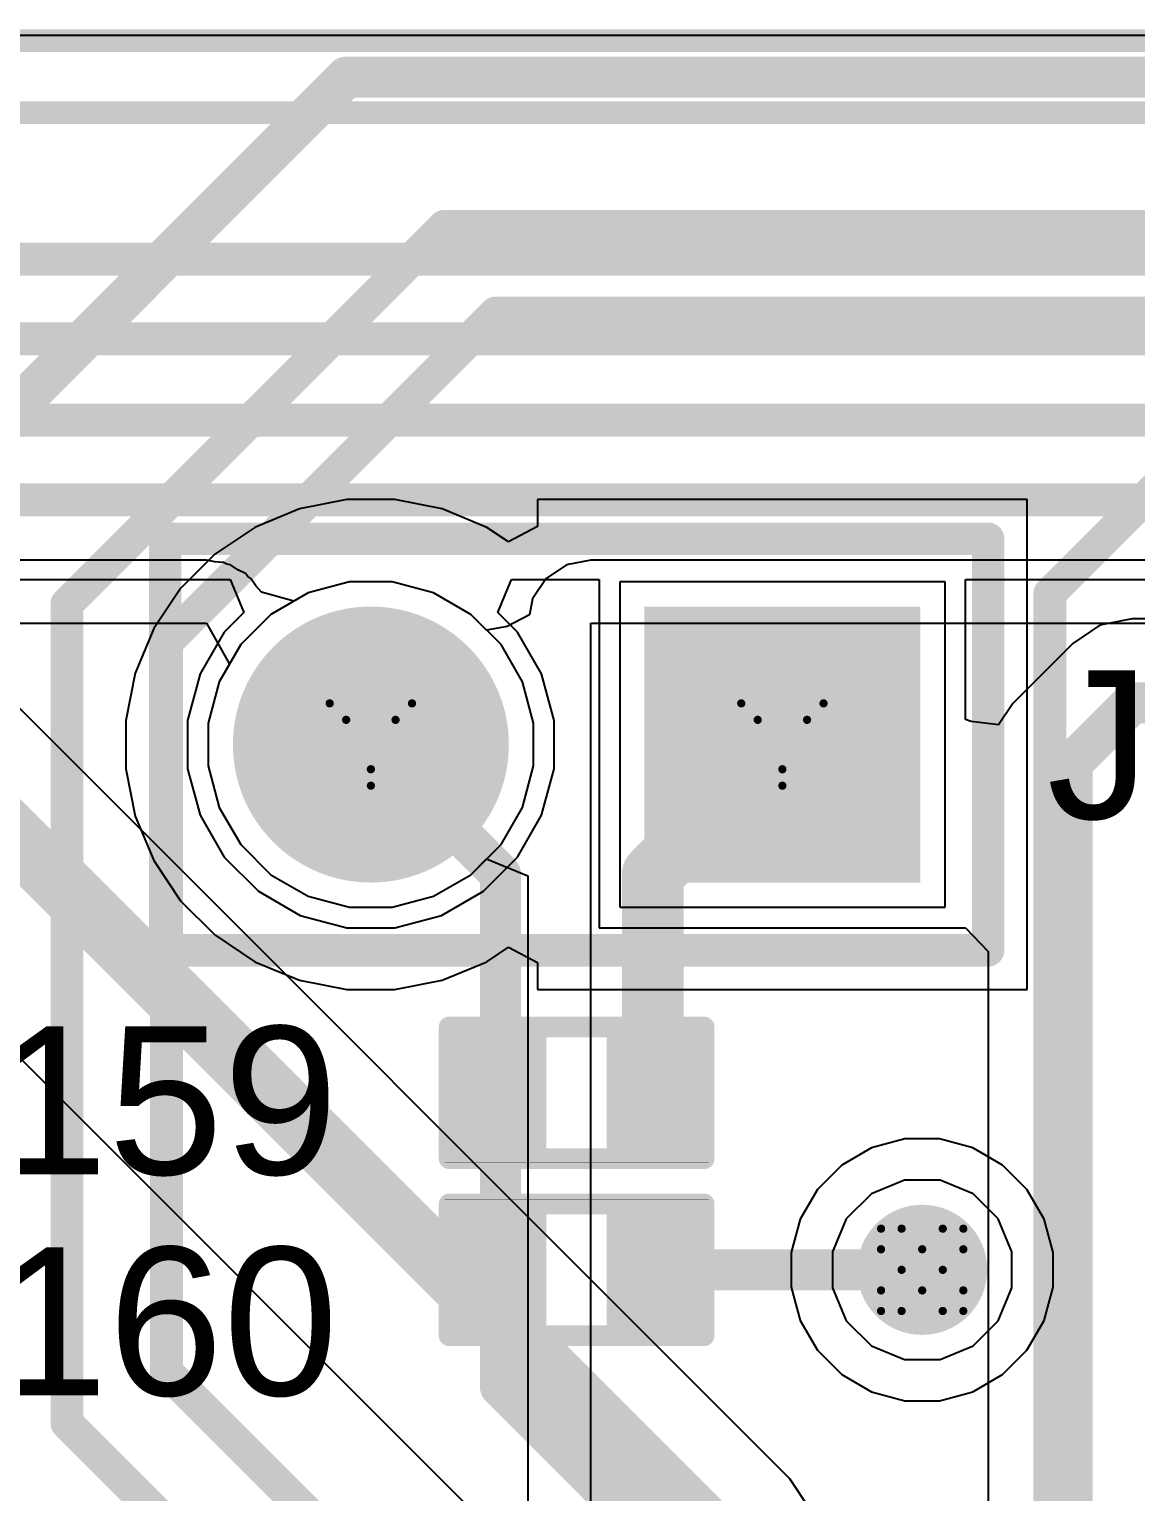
# Model space of a CAD drawing. Header units: inches. Extents: x 0 to 5379, y 0 to 5429.
# Drawn here: x 229.48 to 236.31, y 100.42 to 109.44 of the extents above; entities that cross this region are included whole.
import ezdxf

# ---------------------------------------------------------------- set-up
doc = ezdxf.new("R2010")
doc.units = ezdxf.units.IN
for name, color, linetype in [('Bottom Layer', 5, 'Continuous'), ('Bottom Solder', 6, 'Continuous'), ('Drill Drawing', 1, 'Continuous'), ('GND01', 16, 'Continuous'), ('GND02', 76, 'Continuous'), ('Multi-Layer', 9, 'Continuous'), ('Pad Holes', 156, 'Continuous'), ('PWR', 156, 'Continuous'), ('SIG 01', 90, 'Continuous'), ('Top Layer', 1, 'Continuous'), ('Top Overlay', 2, 'Continuous'), ('Top Paste', 8, 'Continuous'), ('Top Solder', 216, 'Continuous'), ('Via Holes', 16, 'Continuous')]:
    doc.layers.add(name, color=color, linetype=linetype)
doc.styles.add('Arial', font='', dxfattribs={"height": 0.2})
doc.styles.get('Arial').set_extended_font_data('Arial')

# ---------------------------------------------------------------- blocks, each defined once
blk = doc.blocks.new('R___0402_609')
at = {"layer": 'Top Layer'}
for points in [[(-0.6985, -0.3175), (-0.6985, 0.3175), (-0.2413, 0.3175), (-0.2413, -0.3175)], [(0.2413, -0.3175), (0.2413, 0.3175), (0.6985, 0.3175), (0.6985, -0.3175)]]:
    blk.add_hatch(color=1, dxfattribs=at).paths.add_polyline_path(points)
at = {"layer": 'Top Paste'}
for points in [[(-0.6985, -0.3175), (-0.6985, 0.3175), (-0.2413, 0.3175), (-0.2413, -0.3175)], [(0.2413, -0.3175), (0.2413, 0.3175), (0.6985, 0.3175), (0.6985, -0.3175)]]:
    blk.add_hatch(color=8, dxfattribs=at).paths.add_polyline_path(points)
at = {"layer": 'Top Solder'}
for points in [[(-0.7535, -0.3725), (-0.7535, 0.3725), (-0.1863, 0.3725), (-0.1863, -0.3725)], [(0.1863, -0.3725), (0.1863, 0.3725), (0.7535, 0.3725), (0.7535, -0.3725)]]:
    blk.add_hatch(color=216, dxfattribs=at).paths.add_polyline_path(points)
at = {"layer": 'Top Overlay'}
for points in [[(0.7874, 0.4064, 0.127, 0.127, 0), (-0.7874, 0.4064, 0.127, 0.127, 0)], [(-0.7874, 0.4064, 0.127, 0.127, 0), (-0.7874, -0.4064, 0.127, 0.127, 0)], [(0.7874, 0.4064, 0.127, 0.127, 0), (0.7874, -0.4064, 0.127, 0.127, 0)], [(0.7874, -0.4064, 0.127, 0.127, 0), (-0.7874, -0.4064, 0.127, 0.127, 0)], [(0.8128, -0.4318, 0.00323, 0.00323, 0), (-0.8128, -0.4318, 0.00323, 0.00323, 0)]]:
    blk.add_lwpolyline(points, format="xyseb", dxfattribs=at)
for points in [[(-0.8191, 0.4064, 0.0635, 0.0635, 1), (-0.7556, 0.4064, 0.0635, 0.0635, 1)], [(-0.8191, 0.4064, 0.0635, 0.0635, 1), (-0.7556, 0.4064, 0.0635, 0.0635, 1)], [(0.7556, 0.4064, 0.0635, 0.0635, 1), (0.8191, 0.4064, 0.0635, 0.0635, 1)], [(0.7556, 0.4064, 0.0635, 0.0635, 1), (0.8191, 0.4064, 0.0635, 0.0635, 1)], [(-0.8191, -0.4064, 0.0635, 0.0635, 1), (-0.7556, -0.4064, 0.0635, 0.0635, 1)], [(-0.8191, -0.4064, 0.0635, 0.0635, 1), (-0.7556, -0.4064, 0.0635, 0.0635, 1)], [(0.7556, -0.4064, 0.0635, 0.0635, 1), (0.8191, -0.4064, 0.0635, 0.0635, 1)], [(0.7556, -0.4064, 0.0635, 0.0635, 1), (0.8191, -0.4064, 0.0635, 0.0635, 1)], [(-0.8136, -0.4318, 0.00161, 0.00161, 1), (-0.812, -0.4318, 0.00161, 0.00161, 1)], [(0.812, -0.4318, 0.00161, 0.00161, 1), (0.8136, -0.4318, 0.00161, 0.00161, 1)]]:
    blk.add_lwpolyline(points, format="xyseb", close=True, dxfattribs=at)
blk = doc.blocks.new('R___0402_610')
at = {"layer": 'Top Layer'}
for points in [[(-0.6985, -0.3175), (-0.6985, 0.3175), (-0.2413, 0.3175), (-0.2413, -0.3175)], [(0.2413, -0.3175), (0.2413, 0.3175), (0.6985, 0.3175), (0.6985, -0.3175)]]:
    blk.add_hatch(color=1, dxfattribs=at).paths.add_polyline_path(points)
at = {"layer": 'Top Paste'}
for points in [[(-0.6985, -0.3175), (-0.6985, 0.3175), (-0.2413, 0.3175), (-0.2413, -0.3175)], [(0.2413, -0.3175), (0.2413, 0.3175), (0.6985, 0.3175), (0.6985, -0.3175)]]:
    blk.add_hatch(color=8, dxfattribs=at).paths.add_polyline_path(points)
at = {"layer": 'Top Solder'}
for points in [[(-0.7535, -0.3725), (-0.7535, 0.3725), (-0.1863, 0.3725), (-0.1863, -0.3725)], [(0.1863, -0.3725), (0.1863, 0.3725), (0.7535, 0.3725), (0.7535, -0.3725)]]:
    blk.add_hatch(color=216, dxfattribs=at).paths.add_polyline_path(points)
at = {"layer": 'Top Overlay'}
for points in [[(-0.7874, 0.4064, 0.127, 0.127, 0), (0.7874, 0.4064, 0.127, 0.127, 0)], [(-0.7874, -0.4064, 0.127, 0.127, 0), (-0.7874, 0.4064, 0.127, 0.127, 0)], [(0.7874, -0.4064, 0.127, 0.127, 0), (0.7874, 0.4064, 0.127, 0.127, 0)], [(-0.7874, -0.4064, 0.127, 0.127, 0), (0.7874, -0.4064, 0.127, 0.127, 0)], [(-0.8128, -0.4318, 0.00323, 0.00323, 0), (0.8128, -0.4318, 0.00323, 0.00323, 0)]]:
    blk.add_lwpolyline(points, format="xyseb", dxfattribs=at)
for points in [[(-0.8191, 0.4064, 0.0635, 0.0635, 1), (-0.7556, 0.4064, 0.0635, 0.0635, 1)], [(-0.8191, 0.4064, 0.0635, 0.0635, 1), (-0.7556, 0.4064, 0.0635, 0.0635, 1)], [(0.7556, 0.4064, 0.0635, 0.0635, 1), (0.8191, 0.4064, 0.0635, 0.0635, 1)], [(0.7556, 0.4064, 0.0635, 0.0635, 1), (0.8191, 0.4064, 0.0635, 0.0635, 1)], [(-0.8191, -0.4064, 0.0635, 0.0635, 1), (-0.7556, -0.4064, 0.0635, 0.0635, 1)], [(-0.8191, -0.4064, 0.0635, 0.0635, 1), (-0.7556, -0.4064, 0.0635, 0.0635, 1)], [(0.7556, -0.4064, 0.0635, 0.0635, 1), (0.8191, -0.4064, 0.0635, 0.0635, 1)], [(0.7556, -0.4064, 0.0635, 0.0635, 1), (0.8191, -0.4064, 0.0635, 0.0635, 1)], [(-0.8136, -0.4318, 0.00161, 0.00161, 1), (-0.812, -0.4318, 0.00161, 0.00161, 1)], [(0.812, -0.4318, 0.00161, 0.00161, 1), (0.8136, -0.4318, 0.00161, 0.00161, 1)]]:
    blk.add_lwpolyline(points, format="xyseb", close=True, dxfattribs=at)
blk = doc.blocks.new('HDR1X2__821')
at = {"layer": 'Bottom Layer'}
blk.add_hatch(color=5, dxfattribs=at).paths.add_polyline_path([(-0.75, 0.75), (0.75, 0.75), (0.75, -0.75), (-0.75, -0.75)])
h = blk.add_hatch(color=5, dxfattribs=at)
edge = h.paths.add_edge_path()
edge.add_arc((2.54, 0), 0.75, 0, 360)
at = {"layer": 'Bottom Solder'}
blk.add_hatch(color=6, dxfattribs=at).paths.add_polyline_path([(-0.8516, 0.8516), (0.8516, 0.8516), (0.8516, -0.8516), (-0.8516, -0.8516)])
h = blk.add_hatch(color=6, dxfattribs=at)
edge = h.paths.add_edge_path()
edge.add_arc((2.54, 0), 0.8516, 0, 360)
at = {"layer": 'GND01'}
blk.add_hatch(color=16, dxfattribs=at).paths.add_polyline_path([(-0.75, 0.75), (0.75, 0.75), (0.75, -0.75), (-0.75, -0.75)])
h = blk.add_hatch(color=16, dxfattribs=at)
edge = h.paths.add_edge_path()
edge.add_arc((2.54, 0), 0.75, 0, 360)
at = {"layer": 'GND02'}
blk.add_hatch(color=76, dxfattribs=at).paths.add_polyline_path([(-0.75, 0.75), (0.75, 0.75), (0.75, -0.75), (-0.75, -0.75)])
h = blk.add_hatch(color=76, dxfattribs=at)
edge = h.paths.add_edge_path()
edge.add_arc((2.54, 0), 0.75, 0, 360)
at = {"layer": 'Multi-Layer'}
blk.add_hatch(color=9, dxfattribs=at).paths.add_polyline_path([(-0.75, 0.75), (0.75, 0.75), (0.75, -0.75), (-0.75, -0.75)])
h = blk.add_hatch(color=9, dxfattribs=at)
edge = h.paths.add_edge_path()
edge.add_arc((2.54, 0), 0.75, 0, 360)
at = {"layer": 'Pad Holes'}
h = blk.add_hatch(color=7, dxfattribs=at)
edge = h.paths.add_edge_path()
edge.add_arc((0, 0), 0.45, 0, 360)
h = blk.add_hatch(color=7, dxfattribs=at)
edge = h.paths.add_edge_path()
edge.add_arc((2.54, 0), 0.45, 0, 360)
at = {"layer": 'PWR'}
blk.add_hatch(color=156, dxfattribs=at).paths.add_polyline_path([(-0.75, 0.75), (0.75, 0.75), (0.75, -0.75), (-0.75, -0.75)])
h = blk.add_hatch(color=156, dxfattribs=at)
edge = h.paths.add_edge_path()
edge.add_arc((2.54, 0), 0.75, 0, 360)
at = {"layer": 'SIG 01'}
blk.add_hatch(color=90, dxfattribs=at).paths.add_polyline_path([(-0.75, 0.75), (0.75, 0.75), (0.75, -0.75), (-0.75, -0.75)])
h = blk.add_hatch(color=90, dxfattribs=at)
edge = h.paths.add_edge_path()
edge.add_arc((2.54, 0), 0.75, 0, 360)
at = {"layer": 'Top Layer'}
blk.add_hatch(color=1, dxfattribs=at).paths.add_polyline_path([(-0.75, 0.75), (0.75, 0.75), (0.75, -0.75), (-0.75, -0.75)])
h = blk.add_hatch(color=1, dxfattribs=at)
edge = h.paths.add_edge_path()
edge.add_arc((2.54, 0), 0.75, 0, 360)
at = {"layer": 'Top Solder'}
blk.add_hatch(color=216, dxfattribs=at).paths.add_polyline_path([(-0.8516, 0.8516), (0.8516, 0.8516), (0.8516, -0.8516), (-0.8516, -0.8516)])
h = blk.add_hatch(color=216, dxfattribs=at)
edge = h.paths.add_edge_path()
edge.add_arc((2.54, 0), 0.8516, 0, 360)
at = {"layer": 'Top Overlay'}
for points in [[(3.81, 1.27, 0.2, 0.2, 0), (-1.27, 1.27, 0.2, 0.2, 0)], [(-1.27, 1.27, 0.2, 0.2, 0), (-1.27, -1.27, 0.2, 0.2, 0)], [(3.81, 1.27, 0.2, 0.2, 0), (3.81, -1.27, 0.2, 0.2, 0)], [(3.81, -1.27, 0.2, 0.2, 0), (-1.27, -1.27, 0.2, 0.2, 0)]]:
    blk.add_lwpolyline(points, format="xyseb", dxfattribs=at)
for points in [[(-1.32, 1.27, 0.1, 0.1, 1), (-1.22, 1.27, 0.1, 0.1, 1)], [(-1.32, 1.27, 0.1, 0.1, 1), (-1.22, 1.27, 0.1, 0.1, 1)], [(3.76, 1.27, 0.1, 0.1, 1), (3.86, 1.27, 0.1, 0.1, 1)], [(3.76, 1.27, 0.1, 0.1, 1), (3.86, 1.27, 0.1, 0.1, 1)], [(-1.32, -1.27, 0.1, 0.1, 1), (-1.22, -1.27, 0.1, 0.1, 1)], [(-1.32, -1.27, 0.1, 0.1, 1), (-1.22, -1.27, 0.1, 0.1, 1)], [(3.76, -1.27, 0.1, 0.1, 1), (3.86, -1.27, 0.1, 0.1, 1)], [(3.76, -1.27, 0.1, 0.1, 1), (3.86, -1.27, 0.1, 0.1, 1)]]:
    blk.add_lwpolyline(points, format="xyseb", close=True, dxfattribs=at)

msp = doc.modelspace()

# ---------------------------------------------------------------- hatches: boundary and pattern name
at = {"layer": 'Bottom Layer'}
h = msp.add_hatch(color=5, dxfattribs=at)
edge = h.paths.add_edge_path()
edge.add_arc((234.9939, 101.7844), 0.3, 0, 360)
at = {"layer": 'Bottom Solder'}
h = msp.add_hatch(color=6, dxfattribs=at)
edge = h.paths.add_edge_path()
edge.add_arc((234.9939, 101.7844), 0.4016, 0, 360)
at = {"layer": 'GND01'}
h = msp.add_hatch(color=16, dxfattribs=at)
edge = h.paths.add_edge_path()
edge.add_arc((234.9939, 101.7844), 0.3, 0, 360)
at = {"layer": 'GND02'}
h = msp.add_hatch(color=76, dxfattribs=at)
edge = h.paths.add_edge_path()
edge.add_arc((234.9939, 101.7844), 0.3, 0, 360)
at = {"layer": 'PWR'}
h = msp.add_hatch(color=156, dxfattribs=at)
edge = h.paths.add_edge_path()
edge.add_arc((234.9939, 101.7844), 0.3, 0, 360)
at = {"layer": 'SIG 01'}
h = msp.add_hatch(color=90, dxfattribs=at)
edge = h.paths.add_edge_path()
edge.add_arc((234.9939, 101.7844), 0.3, 0, 360)
at = {"layer": 'Top Layer'}
h = msp.add_hatch(color=1, dxfattribs=at)
edge = h.paths.add_edge_path()
edge.add_arc((234.9939, 101.7844), 0.3, 0, 360)
at = {"layer": 'Top Solder'}
h = msp.add_hatch(color=216, dxfattribs=at)
edge = h.paths.add_edge_path()
edge.add_arc((234.9939, 101.7844), 0.4016, 0, 360)
at = {"layer": 'Via Holes'}
h = msp.add_hatch(color=7, dxfattribs=at)
edge = h.paths.add_edge_path()
edge.add_arc((234.9939, 101.7844), 0.15, 0, 360)

# ---------------------------------------------------------------- linework, layer by layer
at = {"layer": 'Bottom Layer'}
for p, q in [((231.442, 106.5377), (231.1499, 106.4795)), ((231.7398, 106.5377), (231.442, 106.5377)), ((232.0319, 106.4795), (231.7398, 106.5377)), ((235.6429, 106.5377), (232.6189, 106.5377)), ((232.6189, 106.5377), (232.6189, 106.3711)), ((235.6429, 103.5137), (235.6429, 106.5377)), ((231.1499, 106.4795), (230.8747, 106.3656)), ((232.3071, 106.3656), (232.0319, 106.4795)), ((230.8747, 106.3656), (230.627, 106.2001)), ((232.4411, 106.276), (232.3071, 106.3656)), ((232.6189, 106.3711), (232.4411, 106.276)), ((230.627, 106.2001), (230.4164, 105.9895)), ((230.4164, 105.9895), (230.251, 105.7419)), ((230.251, 105.7419), (230.137, 105.4667)), ((230.137, 105.4667), (230.0789, 105.1746)), ((230.0789, 105.1746), (230.0789, 104.8767)), ((230.0789, 104.8767), (230.137, 104.5846)), ((230.137, 104.5846), (230.251, 104.3095)), ((230.251, 104.3095), (230.4164, 104.0618)), ((230.4164, 104.0618), (230.627, 103.8512)), ((230.627, 103.8512), (230.8747, 103.6857)), ((232.3071, 103.6857), (232.4411, 103.7753)), ((232.4411, 103.7753), (232.6189, 103.6802)), ((230.8747, 103.6857), (231.1499, 103.5718)), ((232.0319, 103.5718), (232.3071, 103.6857)), ((232.6189, 103.6802), (232.6189, 103.5137)), ((231.1499, 103.5718), (231.442, 103.5137)), ((231.442, 103.5137), (231.7398, 103.5137)), ((231.7398, 103.5137), (232.0319, 103.5718)), ((232.6189, 103.5137), (235.6429, 103.5137)), ((234.682, 102.5373), (234.4978, 102.431)), ((234.8875, 102.5924), (234.682, 102.5373)), ((235.1003, 102.5924), (234.8875, 102.5924)), ((235.3058, 102.5373), (235.1003, 102.5924)), ((235.49, 102.431), (235.3058, 102.5373)), ((234.4978, 102.431), (234.3474, 102.2805)), ((235.6405, 102.2805), (235.49, 102.431)), ((234.3474, 102.2805), (234.241, 102.0963)), ((235.7469, 102.0963), (235.6405, 102.2805)), ((234.241, 102.0963), (234.1859, 101.8908)), ((235.8019, 101.8908), (235.7469, 102.0963)), ((234.1859, 101.8908), (234.1859, 101.678)), ((235.8019, 101.678), (235.8019, 101.8908)), ((234.1859, 101.678), (234.241, 101.4725)), ((235.7469, 101.4725), (235.8019, 101.678)), ((234.241, 101.4725), (234.3474, 101.2883)), ((235.6405, 101.2883), (235.7469, 101.4725)), ((234.3474, 101.2883), (234.4978, 101.1378)), ((235.49, 101.1378), (235.6405, 101.2883)), ((234.4978, 101.1378), (234.682, 101.0315)), ((235.3058, 101.0315), (235.49, 101.1378)), ((234.682, 101.0315), (234.8875, 100.9764)), ((235.1003, 100.9764), (235.3058, 101.0315)), ((234.8875, 100.9764), (235.1003, 100.9764))]:
    msp.add_line(p, q, dxfattribs=at)
at = {"layer": 'Drill Drawing'}
for points in [[(231.3369, 105.2797, 0.0508, 0.0508, 0), (231.8449, 105.2797, 0.0508, 0.0508, 0)], [(231.3369, 105.2797, 0.0508, 0.0508, 0), (231.5909, 104.7717, 0.0508, 0.0508, 0)], [(231.5909, 104.7717, 0.0508, 0.0508, 0), (231.8449, 105.2797, 0.0508, 0.0508, 0)], [(233.8769, 105.2797, 0.0508, 0.0508, 0), (234.3849, 105.2797, 0.0508, 0.0508, 0)], [(233.8769, 105.2797, 0.0508, 0.0508, 0), (234.1309, 104.7717, 0.0508, 0.0508, 0)], [(234.1309, 104.7717, 0.0508, 0.0508, 0), (234.3849, 105.2797, 0.0508, 0.0508, 0)], [(231.4385, 105.1781, 0.0508, 0.0508, 0), (231.7433, 105.1781, 0.0508, 0.0508, 0)], [(231.4385, 105.1781, 0.0508, 0.0508, 0), (231.5909, 104.8733, 0.0508, 0.0508, 0)], [(231.5909, 104.8733, 0.0508, 0.0508, 0), (231.7433, 105.1781, 0.0508, 0.0508, 0)], [(233.9785, 105.1781, 0.0508, 0.0508, 0), (234.2833, 105.1781, 0.0508, 0.0508, 0)], [(233.9785, 105.1781, 0.0508, 0.0508, 0), (234.1309, 104.8733, 0.0508, 0.0508, 0)], [(234.1309, 104.8733, 0.0508, 0.0508, 0), (234.2833, 105.1781, 0.0508, 0.0508, 0)], [(234.7399, 101.9114, 0.0508, 0.0508, 0), (234.7399, 102.0384, 0.0508, 0.0508, 0)], [(234.7399, 102.0384, 0.0508, 0.0508, 0), (234.8669, 102.0384, 0.0508, 0.0508, 0)], [(234.8669, 102.0384, 0.0508, 0.0508, 0), (234.9939, 101.9114, 0.0508, 0.0508, 0)], [(234.9939, 101.9114, 0.0508, 0.0508, 0), (235.1209, 102.0384, 0.0508, 0.0508, 0)], [(235.1209, 102.0384, 0.0508, 0.0508, 0), (235.2479, 102.0384, 0.0508, 0.0508, 0)], [(235.2479, 101.9114, 0.0508, 0.0508, 0), (235.2479, 102.0384, 0.0508, 0.0508, 0)], [(234.7399, 101.9114, 0.0508, 0.0508, 0), (234.8669, 101.7844, 0.0508, 0.0508, 0)], [(235.1209, 101.7844, 0.0508, 0.0508, 0), (235.2479, 101.9114, 0.0508, 0.0508, 0)], [(234.7399, 101.6574, 0.0508, 0.0508, 0), (234.8669, 101.7844, 0.0508, 0.0508, 0)], [(235.1209, 101.7844, 0.0508, 0.0508, 0), (235.2479, 101.6574, 0.0508, 0.0508, 0)], [(234.7399, 101.5304, 0.0508, 0.0508, 0), (234.7399, 101.6574, 0.0508, 0.0508, 0)], [(234.8669, 101.5304, 0.0508, 0.0508, 0), (234.9939, 101.6574, 0.0508, 0.0508, 0)], [(234.9939, 101.6574, 0.0508, 0.0508, 0), (235.1209, 101.5304, 0.0508, 0.0508, 0)], [(235.2479, 101.5304, 0.0508, 0.0508, 0), (235.2479, 101.6574, 0.0508, 0.0508, 0)], [(234.7399, 101.5304, 0.0508, 0.0508, 0), (234.8669, 101.5304, 0.0508, 0.0508, 0)], [(235.1209, 101.5304, 0.0508, 0.0508, 0), (235.2479, 101.5304, 0.0508, 0.0508, 0)]]:
    msp.add_lwpolyline(points, format="xyseb", dxfattribs=at)
for points in [[(231.3242, 105.2797, 0.0254, 0.0254, 1), (231.3496, 105.2797, 0.0254, 0.0254, 1)], [(231.3242, 105.2797, 0.0254, 0.0254, 1), (231.3496, 105.2797, 0.0254, 0.0254, 1)], [(231.8322, 105.2797, 0.0254, 0.0254, 1), (231.8576, 105.2797, 0.0254, 0.0254, 1)], [(231.8322, 105.2797, 0.0254, 0.0254, 1), (231.8576, 105.2797, 0.0254, 0.0254, 1)], [(233.8642, 105.2797, 0.0254, 0.0254, 1), (233.8896, 105.2797, 0.0254, 0.0254, 1)], [(233.8642, 105.2797, 0.0254, 0.0254, 1), (233.8896, 105.2797, 0.0254, 0.0254, 1)], [(234.3722, 105.2797, 0.0254, 0.0254, 1), (234.3976, 105.2797, 0.0254, 0.0254, 1)], [(234.3722, 105.2797, 0.0254, 0.0254, 1), (234.3976, 105.2797, 0.0254, 0.0254, 1)], [(231.4258, 105.1781, 0.0254, 0.0254, 1), (231.4512, 105.1781, 0.0254, 0.0254, 1)], [(231.4258, 105.1781, 0.0254, 0.0254, 1), (231.4512, 105.1781, 0.0254, 0.0254, 1)], [(231.7306, 105.1781, 0.0254, 0.0254, 1), (231.756, 105.1781, 0.0254, 0.0254, 1)], [(231.7306, 105.1781, 0.0254, 0.0254, 1), (231.756, 105.1781, 0.0254, 0.0254, 1)], [(233.9658, 105.1781, 0.0254, 0.0254, 1), (233.9912, 105.1781, 0.0254, 0.0254, 1)], [(233.9658, 105.1781, 0.0254, 0.0254, 1), (233.9912, 105.1781, 0.0254, 0.0254, 1)], [(234.2706, 105.1781, 0.0254, 0.0254, 1), (234.296, 105.1781, 0.0254, 0.0254, 1)], [(234.2706, 105.1781, 0.0254, 0.0254, 1), (234.296, 105.1781, 0.0254, 0.0254, 1)], [(231.5782, 104.8733, 0.0254, 0.0254, 1), (231.6036, 104.8733, 0.0254, 0.0254, 1)], [(231.5782, 104.8733, 0.0254, 0.0254, 1), (231.6036, 104.8733, 0.0254, 0.0254, 1)], [(234.1182, 104.8733, 0.0254, 0.0254, 1), (234.1436, 104.8733, 0.0254, 0.0254, 1)], [(234.1182, 104.8733, 0.0254, 0.0254, 1), (234.1436, 104.8733, 0.0254, 0.0254, 1)], [(231.5782, 104.7717, 0.0254, 0.0254, 1), (231.6036, 104.7717, 0.0254, 0.0254, 1)], [(231.5782, 104.7717, 0.0254, 0.0254, 1), (231.6036, 104.7717, 0.0254, 0.0254, 1)], [(234.1182, 104.7717, 0.0254, 0.0254, 1), (234.1436, 104.7717, 0.0254, 0.0254, 1)], [(234.1182, 104.7717, 0.0254, 0.0254, 1), (234.1436, 104.7717, 0.0254, 0.0254, 1)], [(234.7272, 102.0384, 0.0254, 0.0254, 1), (234.7526, 102.0384, 0.0254, 0.0254, 1)], [(234.7272, 102.0384, 0.0254, 0.0254, 1), (234.7526, 102.0384, 0.0254, 0.0254, 1)], [(234.8542, 102.0384, 0.0254, 0.0254, 1), (234.8796, 102.0384, 0.0254, 0.0254, 1)], [(234.8542, 102.0384, 0.0254, 0.0254, 1), (234.8796, 102.0384, 0.0254, 0.0254, 1)], [(235.1082, 102.0384, 0.0254, 0.0254, 1), (235.1336, 102.0384, 0.0254, 0.0254, 1)], [(235.1082, 102.0384, 0.0254, 0.0254, 1), (235.1336, 102.0384, 0.0254, 0.0254, 1)], [(235.2352, 102.0384, 0.0254, 0.0254, 1), (235.2606, 102.0384, 0.0254, 0.0254, 1)], [(235.2352, 102.0384, 0.0254, 0.0254, 1), (235.2606, 102.0384, 0.0254, 0.0254, 1)], [(234.7272, 101.9114, 0.0254, 0.0254, 1), (234.7526, 101.9114, 0.0254, 0.0254, 1)], [(234.7272, 101.9114, 0.0254, 0.0254, 1), (234.7526, 101.9114, 0.0254, 0.0254, 1)], [(234.9812, 101.9114, 0.0254, 0.0254, 1), (235.0066, 101.9114, 0.0254, 0.0254, 1)], [(234.9812, 101.9114, 0.0254, 0.0254, 1), (235.0066, 101.9114, 0.0254, 0.0254, 1)], [(235.2352, 101.9114, 0.0254, 0.0254, 1), (235.2606, 101.9114, 0.0254, 0.0254, 1)], [(235.2352, 101.9114, 0.0254, 0.0254, 1), (235.2606, 101.9114, 0.0254, 0.0254, 1)], [(234.8542, 101.7844, 0.0254, 0.0254, 1), (234.8796, 101.7844, 0.0254, 0.0254, 1)], [(234.8542, 101.7844, 0.0254, 0.0254, 1), (234.8796, 101.7844, 0.0254, 0.0254, 1)], [(235.1082, 101.7844, 0.0254, 0.0254, 1), (235.1336, 101.7844, 0.0254, 0.0254, 1)], [(235.1082, 101.7844, 0.0254, 0.0254, 1), (235.1336, 101.7844, 0.0254, 0.0254, 1)], [(234.7272, 101.6574, 0.0254, 0.0254, 1), (234.7526, 101.6574, 0.0254, 0.0254, 1)], [(234.7272, 101.6574, 0.0254, 0.0254, 1), (234.7526, 101.6574, 0.0254, 0.0254, 1)], [(234.9812, 101.6574, 0.0254, 0.0254, 1), (235.0066, 101.6574, 0.0254, 0.0254, 1)], [(234.9812, 101.6574, 0.0254, 0.0254, 1), (235.0066, 101.6574, 0.0254, 0.0254, 1)], [(235.2352, 101.6574, 0.0254, 0.0254, 1), (235.2606, 101.6574, 0.0254, 0.0254, 1)], [(235.2352, 101.6574, 0.0254, 0.0254, 1), (235.2606, 101.6574, 0.0254, 0.0254, 1)], [(234.7272, 101.5304, 0.0254, 0.0254, 1), (234.7526, 101.5304, 0.0254, 0.0254, 1)], [(234.7272, 101.5304, 0.0254, 0.0254, 1), (234.7526, 101.5304, 0.0254, 0.0254, 1)], [(234.8542, 101.5304, 0.0254, 0.0254, 1), (234.8796, 101.5304, 0.0254, 0.0254, 1)], [(234.8542, 101.5304, 0.0254, 0.0254, 1), (234.8796, 101.5304, 0.0254, 0.0254, 1)], [(235.1082, 101.5304, 0.0254, 0.0254, 1), (235.1336, 101.5304, 0.0254, 0.0254, 1)], [(235.1082, 101.5304, 0.0254, 0.0254, 1), (235.1336, 101.5304, 0.0254, 0.0254, 1)], [(235.2352, 101.5304, 0.0254, 0.0254, 1), (235.2606, 101.5304, 0.0254, 0.0254, 1)], [(235.2352, 101.5304, 0.0254, 0.0254, 1), (235.2606, 101.5304, 0.0254, 0.0254, 1)]]:
    msp.add_lwpolyline(points, format="xyseb", close=True, dxfattribs=at)
at = {"layer": 'GND01'}
for p, q in [((231.2034, 105.9612), (230.9744, 105.8291)), ((231.4587, 106.0297), (231.2034, 105.9612)), ((231.7231, 106.0297), (231.4587, 106.0297)), ((231.9784, 105.9612), (231.7231, 106.0297)), ((232.2074, 105.8291), (231.9784, 105.9612)), ((235.1349, 106.0297), (233.1269, 106.0297)), ((233.1269, 106.0297), (233.1269, 104.0217)), ((235.1349, 104.0217), (235.1349, 106.0297)), ((230.9744, 105.8291), (230.7875, 105.6421)), ((232.3943, 105.6421), (232.2074, 105.8291)), ((230.7875, 105.6421), (230.6553, 105.4132)), ((232.5265, 105.4132), (232.3943, 105.6421)), ((230.6553, 105.4132), (230.5869, 105.1578)), ((232.5949, 105.1578), (232.5265, 105.4132)), ((230.5869, 105.1578), (230.5869, 104.8935)), ((232.5949, 104.8935), (232.5949, 105.1578)), ((230.5869, 104.8935), (230.6553, 104.6381)), ((232.5265, 104.6381), (232.5949, 104.8935)), ((230.6553, 104.6381), (230.7875, 104.4092)), ((232.3943, 104.4092), (232.5265, 104.6381)), ((230.7875, 104.4092), (230.9744, 104.2223)), ((232.2074, 104.2223), (232.3943, 104.4092)), ((230.9744, 104.2223), (231.2034, 104.0901)), ((231.9784, 104.0901), (232.2074, 104.2223)), ((231.2034, 104.0901), (231.4587, 104.0217)), ((231.7231, 104.0217), (231.9784, 104.0901)), ((231.4587, 104.0217), (231.7231, 104.0217)), ((233.1269, 104.0217), (235.1349, 104.0217))]:
    msp.add_line(p, q, dxfattribs=at)
at = {"layer": 'GND02'}
for p, q in [((231.2034, 105.9612), (230.9744, 105.8291)), ((231.4587, 106.0297), (231.2034, 105.9612)), ((231.7231, 106.0297), (231.4587, 106.0297)), ((231.9784, 105.9612), (231.7231, 106.0297)), ((232.2074, 105.8291), (231.9784, 105.9612)), ((235.1349, 106.0297), (233.1269, 106.0297)), ((233.1269, 106.0297), (233.1269, 104.0217)), ((235.1349, 104.0217), (235.1349, 106.0297)), ((230.9744, 105.8291), (230.7875, 105.6421)), ((232.3943, 105.6421), (232.2074, 105.8291)), ((230.7875, 105.6421), (230.6553, 105.4132)), ((232.5265, 105.4132), (232.3943, 105.6421)), ((230.6553, 105.4132), (230.5869, 105.1578)), ((232.5949, 105.1578), (232.5265, 105.4132)), ((230.5869, 105.1578), (230.5869, 104.8935)), ((232.5949, 104.8935), (232.5949, 105.1578)), ((230.5869, 104.8935), (230.6553, 104.6381)), ((232.5265, 104.6381), (232.5949, 104.8935)), ((230.6553, 104.6381), (230.7875, 104.4092)), ((232.3943, 104.4092), (232.5265, 104.6381)), ((230.7875, 104.4092), (230.9744, 104.2223)), ((232.2074, 104.2223), (232.3943, 104.4092)), ((230.9744, 104.2223), (231.2034, 104.0901)), ((231.9784, 104.0901), (232.2074, 104.2223)), ((231.2034, 104.0901), (231.4587, 104.0217)), ((231.7231, 104.0217), (231.9784, 104.0901)), ((231.4587, 104.0217), (231.7231, 104.0217)), ((233.1269, 104.0217), (235.1349, 104.0217))]:
    msp.add_line(p, q, dxfattribs=at)
at = {"layer": 'PWR'}
for p, q in [((208.7753, 109.4036), (242.8927, 109.4036)), ((230.576, 106.1641), (228.6253, 106.1641)), ((230.6285, 106.1537), (230.576, 106.1641)), ((230.6819, 106.1494), (230.6285, 106.1537)), ((230.7022, 106.139), (230.6819, 106.1494)), ((230.7247, 106.1345), (230.7022, 106.139)), ((230.7692, 106.1048), (230.7247, 106.1345)), ((232.7994, 106.1345), (232.6734, 106.0503)), ((232.9481, 106.1641), (232.7994, 106.1345)), ((243.2965, 106.1641), (232.9481, 106.1641)), ((230.8168, 106.0805), (230.7692, 106.1048)), ((230.8317, 106.0631), (230.8168, 106.0805)), ((230.8507, 106.0503), (230.8317, 106.0631)), ((230.8804, 106.0058), (230.8507, 106.0503)), ((232.6734, 106.0503), (232.5892, 105.9243)), ((230.9152, 105.9651), (230.8804, 106.0058)), ((231.1148, 105.9101), (230.9152, 105.9651)), ((231.2034, 105.9612), (231.1148, 105.9101)), ((231.4587, 106.0297), (231.2034, 105.9612)), ((231.7231, 106.0297), (231.4587, 106.0297)), ((231.9784, 105.9612), (231.7231, 106.0297)), ((232.2074, 105.8291), (231.9784, 105.9612)), ((232.5892, 105.9243), (232.5696, 105.826)), ((228.6253, 105.7757), (230.576, 105.7757)), ((230.576, 105.7757), (230.7179, 105.5217)), ((232.3056, 105.7308), (232.2074, 105.8291)), ((232.5696, 105.826), (232.4329, 105.7533)), ((232.9481, 97.6853), (232.9481, 105.7757)), ((232.9481, 105.7757), (243.2965, 105.7757)), ((232.4329, 105.7533), (232.3056, 105.7308)), ((230.7179, 105.5217), (230.6553, 105.4132)), ((230.6553, 105.4132), (230.5869, 105.1578)), ((230.5869, 105.1578), (230.5869, 104.8935)), ((230.5869, 104.8935), (230.6553, 104.6381)), ((230.6553, 104.6381), (230.7875, 104.4092)), ((230.7875, 104.4092), (230.9744, 104.2223)), ((232.2074, 104.2223), (232.3056, 104.3205)), ((232.3056, 104.3205), (232.5596, 104.2153)), ((230.9744, 104.2223), (231.2034, 104.0901)), ((231.9784, 104.0901), (232.2074, 104.2223)), ((232.5596, 104.2153), (232.5596, 97.6853)), ((231.2034, 104.0901), (231.4587, 104.0217)), ((231.7231, 104.0217), (231.9784, 104.0901)), ((231.4587, 104.0217), (231.7231, 104.0217)), ((234.8837, 102.3384), (234.6801, 102.2541)), ((235.1041, 102.3384), (234.8837, 102.3384)), ((235.3077, 102.2541), (235.1041, 102.3384)), ((234.6801, 102.2541), (234.5243, 102.0982)), ((235.4636, 102.0982), (235.3077, 102.2541)), ((234.5243, 102.0982), (234.4399, 101.8946)), ((235.5479, 101.8946), (235.4636, 102.0982)), ((234.4399, 101.8946), (234.4399, 101.6742)), ((235.5479, 101.6742), (235.5479, 101.8946)), ((234.4399, 101.6742), (234.5243, 101.4706)), ((235.4636, 101.4706), (235.5479, 101.6742)), ((234.5243, 101.4706), (234.6801, 101.3147)), ((235.3077, 101.3147), (235.4636, 101.4706)), ((234.6801, 101.3147), (234.8837, 101.2304)), ((235.1041, 101.2304), (235.3077, 101.3147)), ((234.8837, 101.2304), (235.1041, 101.2304))]:
    msp.add_line(p, q, dxfattribs=at)
at = {"layer": 'SIG 01'}
for p, q in [((228.9147, 106.0443), (230.7227, 106.0443)), ((230.7227, 106.0443), (230.8069, 105.8411)), ((232.3749, 105.8411), (232.4591, 106.0443)), ((232.4591, 106.0443), (232.9999, 106.0443)), ((232.9999, 106.0443), (232.9999, 103.8947)), ((235.2619, 105.1808), (235.2619, 106.0443)), ((235.2619, 106.0443), (243.1789, 106.0443)), ((234.1762, 100.4948), (228.8299, 105.8411)), ((230.8069, 105.8411), (230.6859, 105.7201)), ((232.4959, 105.7201), (232.3749, 105.8411)), ((236.2896, 105.801), (236.0914, 105.7615)), ((240.5935, 105.801), (236.2896, 105.801)), ((230.6859, 105.7201), (230.537, 105.4622)), ((232.6448, 105.4622), (232.4959, 105.7201)), ((236.0914, 105.7615), (235.9234, 105.6492)), ((235.9234, 105.6492), (235.5536, 105.2795)), ((230.537, 105.4622), (230.4599, 105.1746)), ((232.7219, 105.1746), (232.6448, 105.4622)), ((235.5536, 105.2795), (235.4651, 105.147)), ((230.4599, 105.1746), (230.4599, 104.8768)), ((232.7219, 104.8768), (232.7219, 105.1746)), ((235.2968, 105.1673), (235.2619, 105.1808)), ((235.4651, 105.147), (235.2968, 105.1673)), ((227.3855, 105.1306), (232.3131, 100.203)), ((230.4599, 104.8768), (230.537, 104.5891)), ((232.6448, 104.5891), (232.7219, 104.8768)), ((230.537, 104.5891), (230.6859, 104.3312)), ((232.4959, 104.3312), (232.6448, 104.5891)), ((230.6859, 104.3312), (230.8964, 104.1206)), ((232.2853, 104.1206), (232.4959, 104.3312)), ((230.8964, 104.1206), (231.1543, 103.9717)), ((232.0274, 103.9717), (232.2853, 104.1206)), ((231.1543, 103.9717), (231.442, 103.8947)), ((231.7398, 103.8947), (232.0274, 103.9717)), ((231.442, 103.8947), (231.7398, 103.8947)), ((232.9999, 103.8947), (235.2619, 103.8947)), ((235.2619, 103.8947), (235.4019, 103.7495)), ((235.4019, 103.7495), (235.4019, 96.8015)), ((234.3025, 100.3057), (234.1762, 100.4948))]:
    msp.add_line(p, q, dxfattribs=at)
for points in [[(206.9049, 109.3696, 0.1397, 0.1397, 0), (275.2147, 109.3696, 0.1397, 0.1397, 0)], [(206.7208, 108.9251, 0.1397, 0.1397, 0), (275.3988, 108.9251, 0.1397, 0.1397, 0)], [(190.2259, 108.0202, 0.2032, 0.2032, 0), (271.655, 108.0202, 0.2032, 0.2032, 0)], [(190.6676, 107.5287, 0.2032, 0.2032, 0), (271.3147, 107.5287, 0.2032, 0.2032, 0)], [(191.0838, 107.0276, 0.2032, 0.2032, 0), (270.9651, 107.0276, 0.2032, 0.2032, 0)], [(224.0144, 106.5363, 0.2032, 0.2032, 0), (270.5676, 106.5363, 0.2032, 0.2032, 0)], [(228.0713, 105.7757, 0.381, 0.381, 0), (233.7642, 100.0828, 0.381, 0.381, 0)], [(235.9199, 104.9133, 0.254, 0.254, 0), (236.2896, 105.283, 0.254, 0.254, 0)], [(236.2896, 105.283, 0.254, 0.254, 0), (240.5935, 105.283, 0.254, 0.254, 0)], [(235.9199, 96.587, 0.254, 0.254, 0), (235.9199, 104.9133, 0.254, 0.254, 0)]]:
    msp.add_lwpolyline(points, format="xyseb", dxfattribs=at)
for points in [[(236.2261, 105.283, 0.127, 0.127, 1), (236.3531, 105.283, 0.127, 0.127, 1)], [(236.2261, 105.283, 0.127, 0.127, 1), (236.3531, 105.283, 0.127, 0.127, 1)], [(235.8564, 104.9133, 0.127, 0.127, 1), (235.9834, 104.9133, 0.127, 0.127, 1)], [(235.8564, 104.9133, 0.127, 0.127, 1), (235.9834, 104.9133, 0.127, 0.127, 1)]]:
    msp.add_lwpolyline(points, format="xyseb", close=True, dxfattribs=at)
at = {"layer": 'Top Layer'}
for points in [[(228.0713, 105.7757, 0.254, 0.254, 0), (231.4394, 109.1438, 0.254, 0.254, 0)], [(231.4394, 109.1438, 0.254, 0.254, 0), (326.4024, 109.1438, 0.254, 0.254, 0)], [(229.7151, 105.8938, 0.2032, 0.2032, 0), (232.0445, 108.2232, 0.2032, 0.2032, 0)], [(232.0445, 108.2232, 0.2032, 0.2032, 0), (293.9359, 108.2232, 0.2032, 0.2032, 0)], [(230.3297, 105.6561, 0.2032, 0.2032, 0), (232.3621, 107.6885, 0.2032, 0.2032, 0)], [(232.3621, 107.6885, 0.2032, 0.2032, 0), (293.7123, 107.6885, 0.2032, 0.2032, 0)], [(235.7823, 105.9582, 0.2032, 0.2032, 0), (236.9506, 107.1265, 0.2032, 0.2032, 0)], [(235.7823, 96.5012, 0.2032, 0.2032, 0), (235.7823, 105.9582, 0.2032, 0.2032, 0)], [(229.7151, 100.8388, 0.2032, 0.2032, 0), (229.7151, 105.8938, 0.2032, 0.2032, 0)], [(230.3297, 101.1554, 0.2032, 0.2032, 0), (230.3297, 105.6561, 0.2032, 0.2032, 0)], [(231.5909, 105.0257, 0.254, 0.254, 0), (232.391, 104.2256, 0.254, 0.254, 0)], [(233.3308, 104.2256, 0.381, 0.381, 0), (234.1309, 105.0257, 0.381, 0.381, 0)], [(233.3308, 102.8766, 0.381, 0.381, 0), (233.3308, 104.2256, 0.381, 0.381, 0)], [(232.391, 102.8766, 0.254, 0.254, 0), (232.391, 104.2256, 0.254, 0.254, 0)], [(232.391, 101.7844, 0.254, 0.254, 0), (232.391, 102.8766, 0.254, 0.254, 0)], [(232.391, 101.0633, 0.254, 0.254, 0), (232.391, 101.7844, 0.254, 0.254, 0)], [(233.3308, 101.7844, 0.254, 0.254, 0), (234.9939, 101.7844, 0.254, 0.254, 0)], [(230.3297, 101.1554, 0.2032, 0.2032, 0), (231.746, 99.739, 0.2032, 0.2032, 0)], [(232.391, 101.0633, 0.254, 0.254, 0), (234.7733, 98.681, 0.254, 0.254, 0)], [(229.7151, 100.8388, 0.2032, 0.2032, 0), (230.737, 99.8169, 0.2032, 0.2032, 0)]]:
    msp.add_lwpolyline(points, format="xyseb", dxfattribs=at)
for points in [[(231.3759, 109.1438, 0.127, 0.127, 1), (231.5029, 109.1438, 0.127, 0.127, 1)], [(231.3759, 109.1438, 0.127, 0.127, 1), (231.5029, 109.1438, 0.127, 0.127, 1)], [(231.9937, 108.2232, 0.1016, 0.1016, 1), (232.0953, 108.2232, 0.1016, 0.1016, 1)], [(231.9937, 108.2232, 0.1016, 0.1016, 1), (232.0953, 108.2232, 0.1016, 0.1016, 1)], [(232.3113, 107.6885, 0.1016, 0.1016, 1), (232.4129, 107.6885, 0.1016, 0.1016, 1)], [(232.3113, 107.6885, 0.1016, 0.1016, 1), (232.4129, 107.6885, 0.1016, 0.1016, 1)], [(235.7315, 105.9582, 0.1016, 0.1016, 1), (235.8331, 105.9582, 0.1016, 0.1016, 1)], [(235.7315, 105.9582, 0.1016, 0.1016, 1), (235.8331, 105.9582, 0.1016, 0.1016, 1)], [(229.6643, 105.8938, 0.1016, 0.1016, 1), (229.7659, 105.8938, 0.1016, 0.1016, 1)], [(229.6643, 105.8938, 0.1016, 0.1016, 1), (229.7659, 105.8938, 0.1016, 0.1016, 1)], [(230.2789, 105.6561, 0.1016, 0.1016, 1), (230.3805, 105.6561, 0.1016, 0.1016, 1)], [(230.2789, 105.6561, 0.1016, 0.1016, 1), (230.3805, 105.6561, 0.1016, 0.1016, 1)], [(231.5274, 105.0257, 0.127, 0.127, 1), (231.6544, 105.0257, 0.127, 0.127, 1)], [(234.0356, 105.0257, 0.1905, 0.1905, 1), (234.2261, 105.0257, 0.1905, 0.1905, 1)], [(233.2355, 104.2256, 0.1905, 0.1905, 1), (233.426, 104.2256, 0.1905, 0.1905, 1)], [(233.2355, 104.2256, 0.1905, 0.1905, 1), (233.426, 104.2256, 0.1905, 0.1905, 1)], [(232.3275, 104.2256, 0.127, 0.127, 1), (232.4545, 104.2256, 0.127, 0.127, 1)], [(232.3275, 104.2256, 0.127, 0.127, 1), (232.4545, 104.2256, 0.127, 0.127, 1)], [(233.2355, 102.8766, 0.1905, 0.1905, 1), (233.426, 102.8766, 0.1905, 0.1905, 1)], [(232.3275, 102.8766, 0.127, 0.127, 1), (232.4545, 102.8766, 0.127, 0.127, 1)], [(232.3275, 102.8766, 0.127, 0.127, 1), (232.4545, 102.8766, 0.127, 0.127, 1)], [(232.3275, 101.7844, 0.127, 0.127, 1), (232.4545, 101.7844, 0.127, 0.127, 1)], [(232.3275, 101.7844, 0.127, 0.127, 1), (232.4545, 101.7844, 0.127, 0.127, 1)], [(233.2673, 101.7844, 0.127, 0.127, 1), (233.3943, 101.7844, 0.127, 0.127, 1)], [(234.9304, 101.7844, 0.127, 0.127, 1), (235.0574, 101.7844, 0.127, 0.127, 1)], [(230.2789, 101.1554, 0.1016, 0.1016, 1), (230.3805, 101.1554, 0.1016, 0.1016, 1)], [(230.2789, 101.1554, 0.1016, 0.1016, 1), (230.3805, 101.1554, 0.1016, 0.1016, 1)], [(232.3275, 101.0633, 0.127, 0.127, 1), (232.4545, 101.0633, 0.127, 0.127, 1)], [(232.3275, 101.0633, 0.127, 0.127, 1), (232.4545, 101.0633, 0.127, 0.127, 1)], [(229.6643, 100.8388, 0.1016, 0.1016, 1), (229.7659, 100.8388, 0.1016, 0.1016, 1)], [(229.6643, 100.8388, 0.1016, 0.1016, 1), (229.7659, 100.8388, 0.1016, 0.1016, 1)]]:
    msp.add_lwpolyline(points, format="xyseb", close=True, dxfattribs=at)

# ---------------------------------------------------------------- block references
at = {"rotation": 180}
for name, p in [('HDR1X2__821', (234.1309, 105.0257)), ('R___0402_609', (232.8609, 101.7844))]:
    msp.add_blockref(name, p, dxfattribs=at)
msp.add_blockref('R___0402_610', (232.8609, 102.8766))

# ---------------------------------------------------------------- texts
at = {"layer": 'Top Overlay', "style": 'Arial'}
for s, p in [('J18', (235.7632, 104.5686)), ('R159', (228.3361, 102.3728)), ('R160', (228.3361, 101.0098))]:
    msp.add_text(s, height=0.9144, dxfattribs=at).set_placement(p)

doc.saveas('drawing.dxf')
